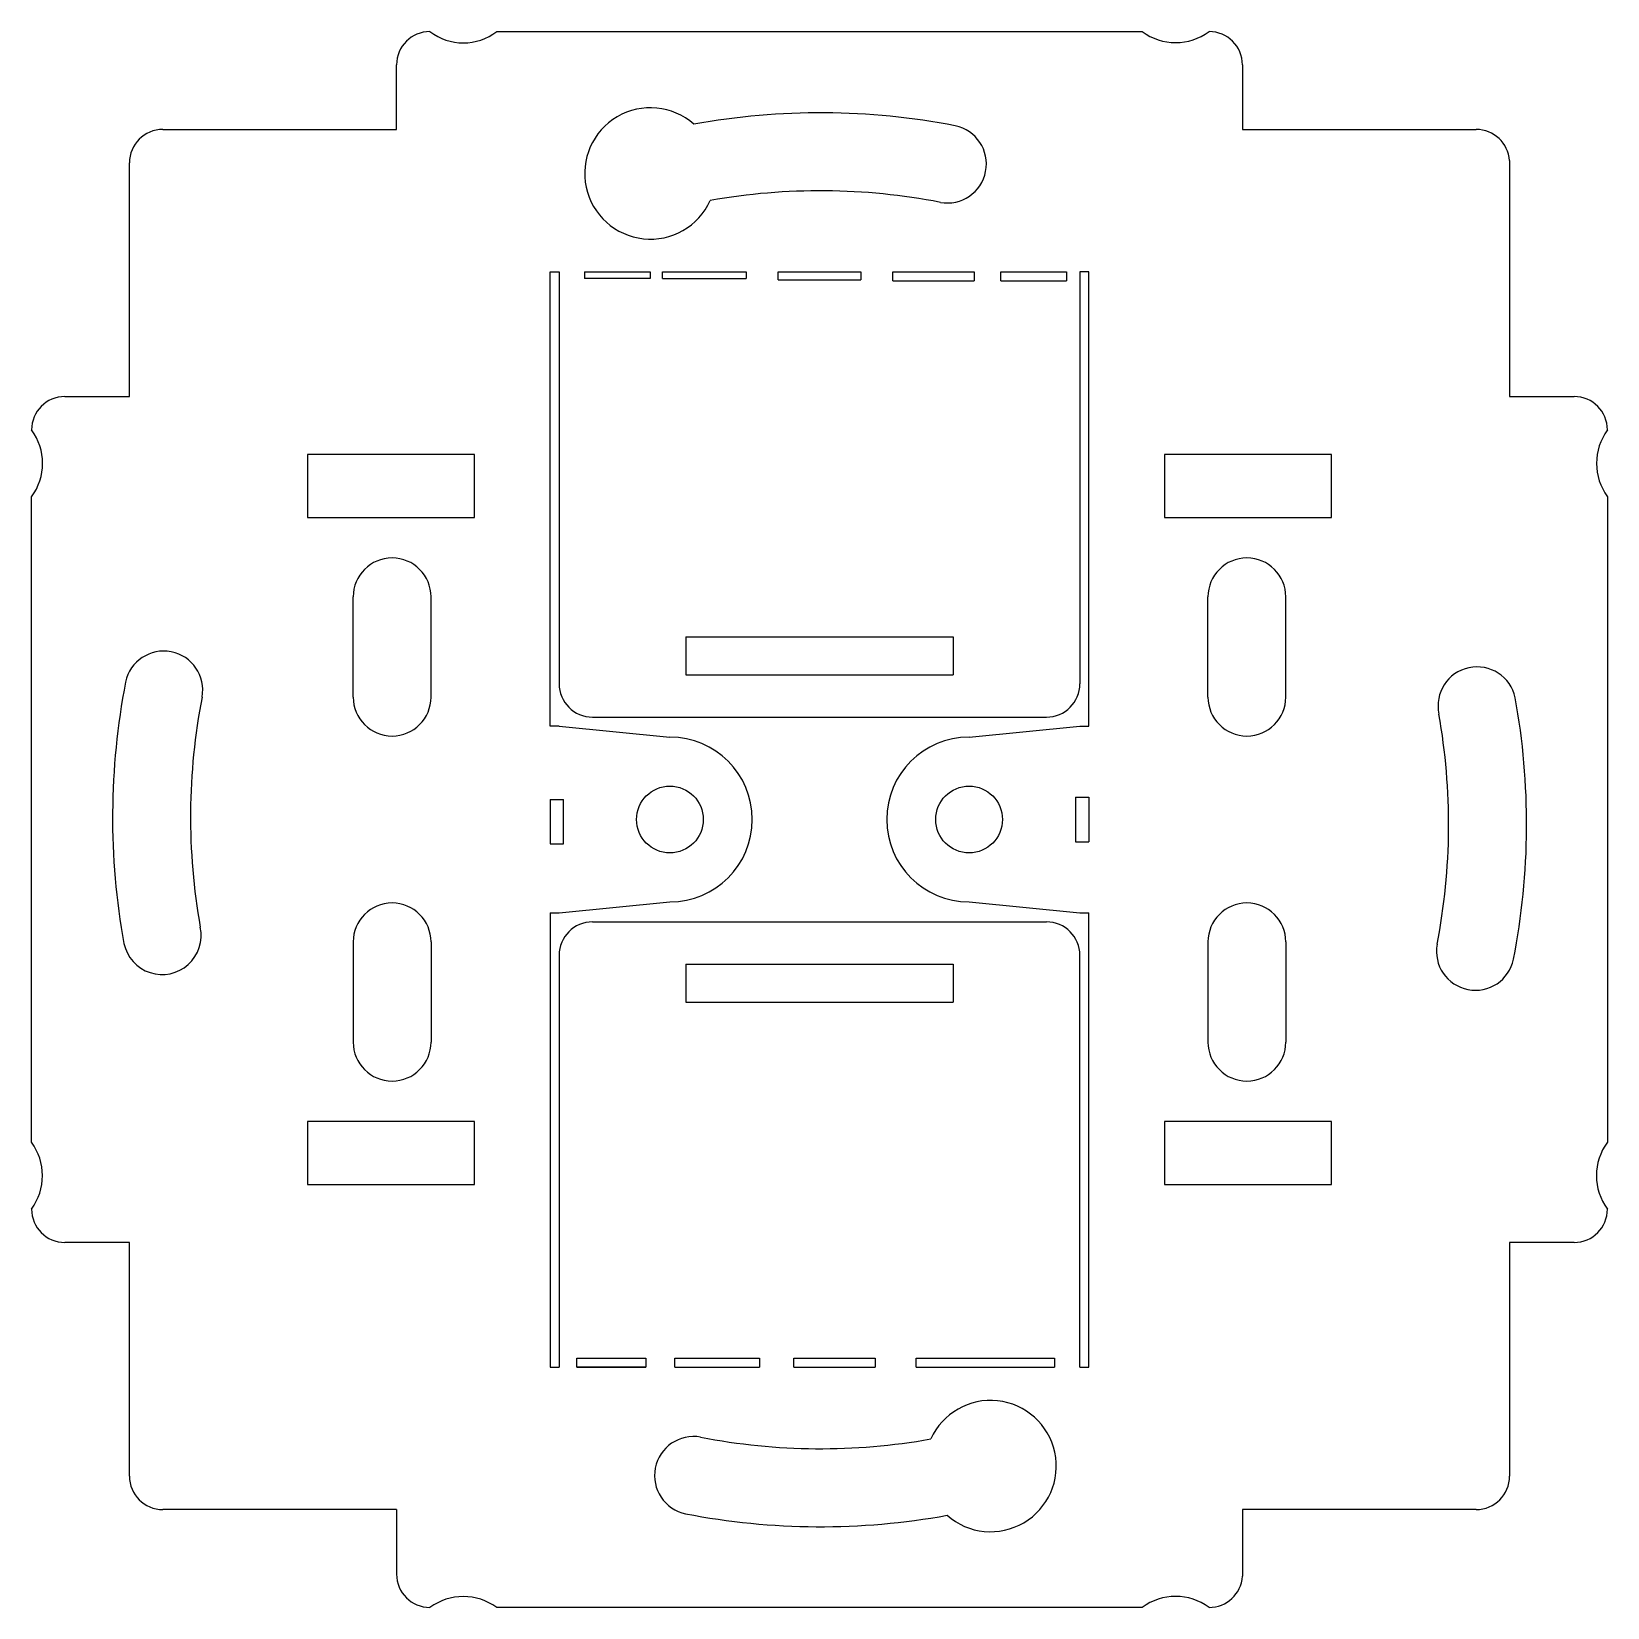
# Model space of a CAD drawing. Extents: x -5.4 to 65.4, y -5.4 to 65.4.
import ezdxf

# ---------------------------------------------------------------- set-up
doc = ezdxf.new("R2010")
doc.units = 0
doc.layers.add('20', color=7, linetype='CONTINUOUS')

msp = doc.modelspace()

# ---------------------------------------------------------------- linework, layer by layer
at = {"layer": '20'}
for p, q in [((15.5, 65.4), (44.5, 65.4)), ((11, 61), (11, 63.9)), ((49, 63.9), (49, 61)), ((0.5, 61), (11, 61)), ((49, 61), (59.5, 61)), ((-1, 49), (-1, 59.5)), ((61, 59.6), (61, 49)), ((17.9, 34.2), (17.9, 54.6)), ((17.9, 54.6), (18.3, 54.6)), ((18.3, 54.6), (18.3, 36.1)), ((19.45, 54.6), (22.4, 54.6)), ((19.45, 54.6), (19.45, 54.3)), ((22.4, 54.6), (22.4, 54.3)), ((22.95, 54.3), (22.95, 54.6)), ((22.95, 54.6), (26.7, 54.6)), ((26.7, 54.6), (26.7, 54.3)), ((28.15, 54.25), (28.15, 54.6)), ((28.15, 54.6), (31.85, 54.6)), ((31.85, 54.6), (31.85, 54.25)), ((33.3, 54.2), (33.3, 54.6)), ((33.3, 54.6), (36.95, 54.6)), ((36.95, 54.6), (36.95, 54.2)), ((38.15, 54.2), (38.15, 54.6)), ((38.15, 54.6), (41.1, 54.6)), ((41.1, 54.6), (41.1, 54.2)), ((42.1, 54.6), (41.7, 54.6)), ((41.7, 54.6), (41.7, 36.1)), ((42.1, 34.2), (42.1, 54.6)), ((22.4, 54.3), (19.45, 54.3)), ((22.95, 54.3), (26.7, 54.3)), ((28.15, 54.25), (31.85, 54.25)), ((33.3, 54.2), (36.95, 54.2)), ((38.15, 54.2), (41.1, 54.2)), ((-3.9, 49), (-1, 49)), ((61, 49), (63.9, 49)), ((14.5, 46.4), (7, 46.4)), ((7, 46.4), (7, 43.56)), ((14.5, 43.56), (14.5, 46.4)), ((53, 46.4), (45.5, 46.4)), ((45.5, 46.4), (45.5, 43.56)), ((53, 43.56), (53, 46.4)), ((-5.4, 15.5), (-5.4, 44.5)), ((65.4, 44.5), (65.4, 15.5)), ((7, 43.56), (14.5, 43.56)), ((45.5, 43.56), (53, 43.56)), ((9.05, 35.5), (9.05, 40)), ((12.55, 35.5), (12.55, 40)), ((47.45, 35.5), (47.45, 40)), ((50.95, 35.5), (50.95, 40)), ((24, 38.2), (36, 38.2)), ((24, 38.2), (24, 36.5)), ((36, 38.2), (36, 36.5)), ((24, 36.5), (36, 36.5)), ((18.3, 34.2), (17.9, 34.2)), ((18.3, 34.2), (23.28, 33.7)), ((19.8, 34.6), (40.2, 34.6)), ((36.72, 33.7), (41.7, 34.2)), ((41.7, 34.2), (42.1, 34.2)), ((17.9, 30.9), (18.5, 30.9)), ((17.9, 30.9), (17.9, 28.9)), ((18.5, 28.9), (18.5, 30.9)), ((41.5, 31), (41.5, 29)), ((41.5, 31), (42.1, 31)), ((42.1, 31), (42.1, 29)), ((17.9, 28.9), (18.5, 28.9)), ((41.5, 29), (42.1, 29)), ((18.3, 25.8), (23.28, 26.3)), ((36.72, 26.3), (41.7, 25.8)), ((17.9, 25.8), (17.9, 5.4)), ((17.9, 25.8), (18.3, 25.8)), ((41.7, 25.8), (42.1, 25.8)), ((42.1, 5.4), (42.1, 25.8)), ((19.8, 25.4), (40.2, 25.4)), ((9.05, 24.5), (9.05, 20)), ((12.55, 24.5), (12.55, 20)), ((47.45, 24.5), (47.45, 20)), ((50.95, 24.5), (50.95, 20)), ((18.3, 23.9), (18.3, 5.4)), ((24, 23.5), (36, 23.5)), ((24, 23.5), (24, 21.8)), ((36, 23.5), (36, 21.8)), ((41.7, 5.4), (41.7, 23.9)), ((24, 21.8), (36, 21.8)), ((14.5, 16.44), (7, 16.44)), ((7, 16.44), (7, 13.6)), ((14.5, 13.6), (14.5, 16.44)), ((53, 16.44), (45.5, 16.44)), ((45.5, 16.44), (45.5, 13.6)), ((53, 13.6), (53, 16.44)), ((7, 13.6), (14.5, 13.6)), ((45.5, 13.6), (53, 13.6)), ((-1, 11), (-3.9, 11)), ((-1, 0.5), (-1, 11)), ((63.9, 11), (61, 11)), ((61, 11), (61, 0.5)), ((19.1, 5.4), (19.1, 5.8)), ((19.1, 5.8), (22.2, 5.8)), ((22.2, 5.8), (22.2, 5.4)), ((23.5, 5.4), (23.5, 5.8)), ((23.5, 5.8), (27.3, 5.8)), ((27.3, 5.8), (27.3, 5.4)), ((28.85, 5.4), (28.85, 5.8)), ((28.85, 5.8), (32.5, 5.8)), ((32.5, 5.8), (32.5, 5.4)), ((34.35, 5.4), (34.35, 5.8)), ((34.35, 5.8), (40.55, 5.8)), ((40.55, 5.8), (40.55, 5.4)), ((17.9, 5.4), (18.3, 5.4)), ((19.1, 5.4), (22.2, 5.4)), ((22.2, 5.4), (19.1, 5.4)), ((23.5, 5.4), (27.3, 5.4)), ((28.85, 5.4), (32.5, 5.4)), ((34.35, 5.4), (40.55, 5.4)), ((41.7, 5.4), (42.1, 5.4)), ((11, -1), (0.5, -1)), ((11, -1), (11, -3.9)), ((59.5, -1), (49, -1)), ((49, -1), (49, -4)), ((44.5, -5.4), (15.5, -5.4))]:
    msp.add_line(p, q, dxfattribs=at)
for centre in [(23.28, 30), (36.72, 30)]:
    msp.add_circle(centre, 1.5, dxfattribs=at)
for centre, radius, start, end in [((12.5, 63.9), 1.5, 90, 180), ((14, 67.35), 2.4602, 232.4314, 307.5686), ((46, 67.4), 2.5, 233.1301, 306.8699), ((47.5, 63.9), 1.5, 0, 90), ((22.4018, 59.0241), 2.95, 48.5731, 335.6356), ((30.0342, 29.9639), 31.7838, 78.9964, 100.2954), ((0.5, 59.5), 1.5, 90, 180), ((35.7447, 59.4486), 1.7514, 259.6384, 78.2685), ((59.5033, 59.5), 1.5, 3.8225, 90.1261), ((30.0412, 30.0138), 28.231, 78.9963, 100.1027), ((-3.9, 47.5), 1.5, 90, 180), ((63.9, 47.5), 1.5, 0, 90), ((-7.4, 46), 2.5, 323.1301, 36.8699), ((67.45, 46), 2.5402, 143.8068, 216.1932), ((10.8, 40), 1.75, 0, 180), ((49.2, 40), 1.75, 0, 180), ((0.5395, 35.8157), 1.7513, 349.6185, 168.2512), ((59.5406, 35.1037), 1.7535, 12.1053, 192.1046), ((30.0244, 30.1057), 31.7838, 168.9964, 190.2954), ((29.9745, 30.1127), 28.231, 168.9963, 190.1027), ((10.8, 35.5), 1.75, 180, 0), ((19.8, 36.1), 1.5, 180, 270), ((40.2, 36.1), 1.5, 270, 0), ((49.2, 35.5), 1.75, 180, 0), ((29.983, 29.7909), 31.7837, 348.9964, 10.2954), ((30.0328, 29.7839), 28.231, 348.9963, 10.1027), ((23.28, 30), 3.7, 270, 90), ((36.72, 30), 3.7, 90, 270), ((10.8, 24.5), 1.75, 0, 180), ((49.2, 24.5), 1.75, 0, 180), ((0.4678, 24.7879), 1.7534, 191.938, 12.2719), ((19.8, 23.9), 1.5, 90, 180), ((40.2, 23.9), 1.5, 0, 90), ((59.4676, 24.0804), 1.7514, 169.6384, 348.2685), ((10.8, 20), 1.75, 180, 0), ((49.2, 20), 1.75, 180, 0), ((-7.45, 14), 2.5402, 323.8068, 36.1932), ((67.4, 14), 2.5, 143.1301, 216.8699), ((-3.9, 12.5), 1.5, 180, 270), ((63.9, 12.5), 1.5, 270, 0), ((37.6862, 0.9525), 2.95, 228.5731, 155.6356), ((24.3422, 0.5273), 1.7522, 79.6071, 258.2437), ((30.0468, 29.9628), 28.231, 258.9963, 280.1027), ((0.5, 0.5), 1.5, 180, 270), ((59.5, 0.5), 1.5, 270, 0), ((30.0493, 30.0173), 31.7892, 259.0029, 280.3019), ((12.5, -3.9), 1.5, 180, 270), ((47.5033, -3.9), 1.5, 269.8739, 356.1775), ((14, -7.45), 2.5402, 53.8068, 126.1932), ((46, -7.4), 2.5, 53.1301, 126.8699)]:
    msp.add_arc(centre, radius, start, end, dxfattribs=at)

doc.saveas('drawing.dxf')
